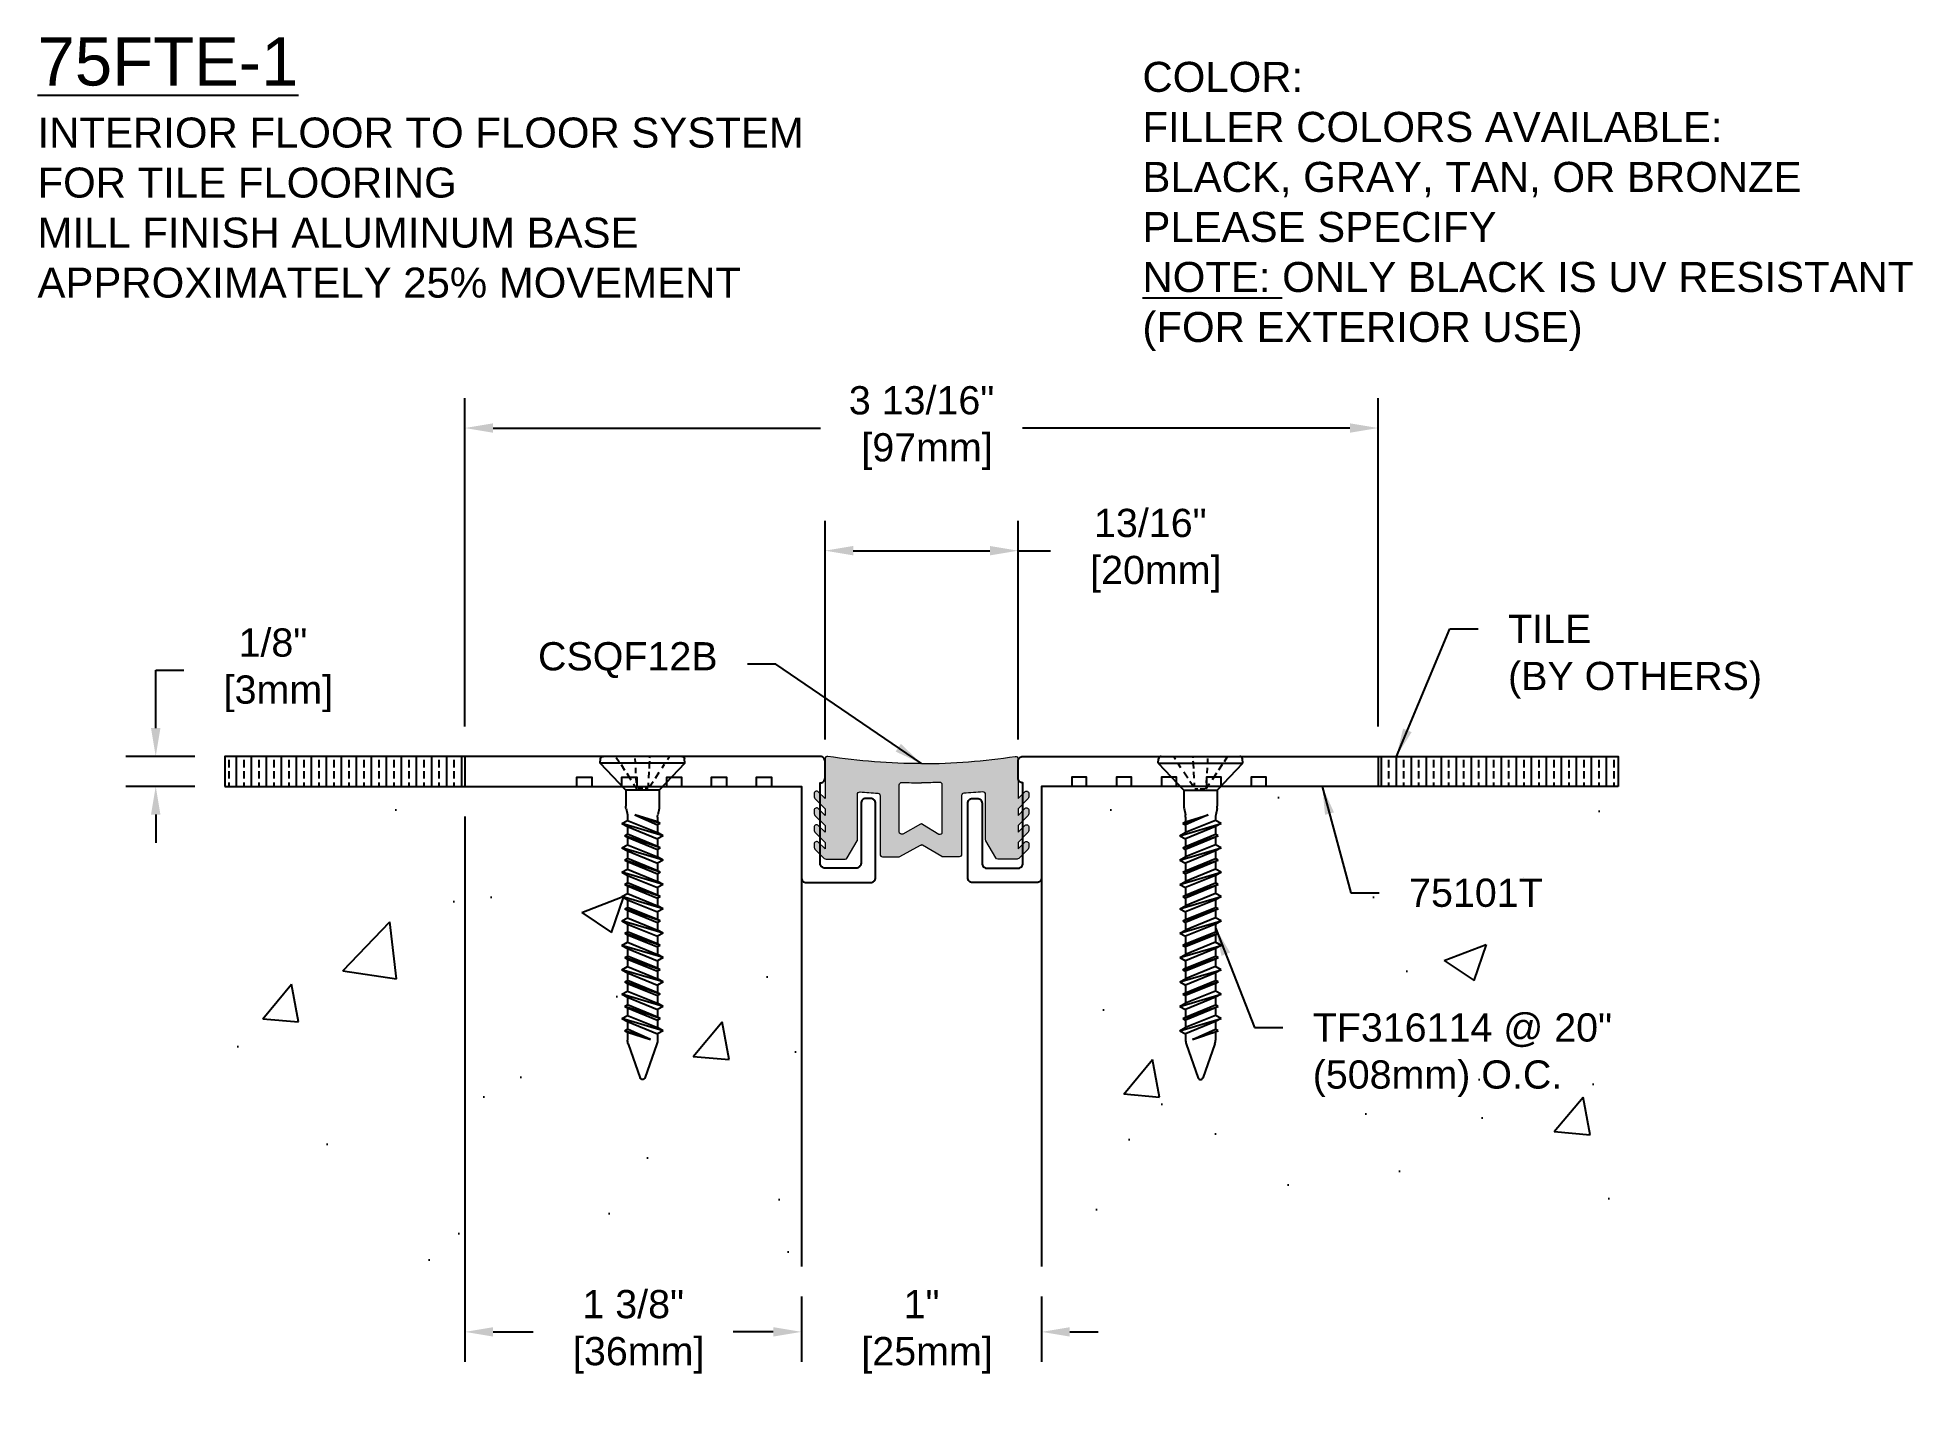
# Model space of a CAD drawing. Header units: inches. Extents: x 3.4 to 11.21, y 3.59 to 9.26.
import ezdxf

# ---------------------------------------------------------------- set-up
doc = ezdxf.new("R2010")
doc.units = ezdxf.units.IN
doc.header["$MEASUREMENT"] = 0
for name, color, linetype in [('Anchors', 4, 'Continuous'), ('Conditions', 1, 'Continuous'), ('Dimensions', 3, 'Continuous'), ('Fillers', 2, 'Continuous'), ('Metals', 7, 'Continuous'), ('Text', 2, 'Continuous')]:
    doc.layers.add(name, color=color, linetype=linetype)
doc.styles.add('arial', font='arial.ttf')
doc.dimstyles.new('ARIAL', dxfattribs={"dimtxt": 0.1175, "dimasz": 0.1175, "dimexe": 0.125, "dimexo": 0.125, "dimgap": 0.125, "dimtad": 0, "dimtih": 1, "dimtoh": 1, "dimdec": 4, "dimzin": 0, "dimdsep": 46, "dimlunit": 4, "dimtxsty": 'arial', "dimcen": 0.09, "dimadec": 0, "dimazin": 0, "dimtfac": 1, "dimtdec": 4, "dimtofl": 0, "dimtmove": 0, "dimatfit": 3, "dimfxl": 0, "dimfrac": 2, "dimtolj": 1, "dimtzin": 0, "dimarcsym": 0})

# ---------------------------------------------------------------- blocks, each defined once
blk = doc.blocks.new('75101T')
blk.add_lwpolyline([(4.4061, 3.3595, 0.414214), (4.4261, 3.3795), (4.4261, 3.7145, -0.414214), (4.4061, 3.7345), (4.4061, 3.8049, -0.414214), (4.4261, 3.8249), (5.906, 3.8249), (5.906, 3.6999), (5.4395, 3.6999), (5.4395, 3.7389), (5.3775, 3.7389), (5.3775, 3.6999), (5.2525, 3.6999), (5.2525, 3.7389), (5.1905, 3.7389), (5.1905, 3.6999), (5.0655, 3.6999), (5.0655, 3.7389), (5.0035, 3.7389), (5.0035, 3.6999), (4.8785, 3.6999), (4.8785, 3.7389), (4.8165, 3.7389), (4.8165, 3.6999), (4.6915, 3.6999), (4.6915, 3.7389), (4.6295, 3.7389), (4.6295, 3.6999), (4.504, 3.6999), (4.504, 3.3195, -0.414214), (4.484, 3.2995), (4.2161, 3.2995, -0.414214), (4.1961, 3.3195), (4.1961, 3.6295, -0.414214), (4.2161, 3.6495), (4.2361, 3.6495, -0.414214), (4.2561, 3.6295), (4.2561, 3.3795, 0.414214), (4.2761, 3.3595)], format="xyb", close=True)
blk = doc.blocks.new('TF316114')
for p, q in [((-0.1634, 0), (0.1634, 0)), ((-0.1042, -0.0127), (-0.1125, 0)), ((-0.1762, -0.0285), (-0.1747, -0.0103)), ((-0.1762, -0.0285), (0.1762, -0.0285)), ((-0.1762, -0.0285), (-0.0698, -0.141)), ((-0.0815, -0.0472), (-0.0915, -0.0321)), ((-0.0533, -0.0902), (-0.0691, -0.0662)), ((-0.0308, -0.0055), (-0.0311, -0.0002)), ((-0.0297, -0.0263), (-0.0301, -0.0195)), ((-0.0284, -0.051), (-0.0294, -0.0323)), ((-0.0263, -0.091), (-0.0277, -0.065)), ((0.0274, -0.0703), (0.0286, -0.0479)), ((0.0297, -0.0255), (0.0306, -0.0085)), ((0.0662, -0.0707), (0.0485, -0.0976)), ((0.0698, -0.141), (0.1762, -0.0285)), ((0.0898, -0.0346), (0.0746, -0.0579)), ((0.1095, -0.0045), (0.0979, -0.0223)), ((0.1762, -0.0285), (0.1747, -0.0103)), ((-0.0698, -0.141), (-0.0698, -0.2081)), ((-0.0698, -0.141), (0.0698, -0.141)), ((-0.0307, -0.1248), (-0.0441, -0.1044)), ((-0.0245, -0.1261), (-0.0253, -0.1097)), ((-0.024, -0.135), (-0.0107, -0.135)), ((-0.0018, -0.135), (0.0183, -0.135)), ((0.0373, -0.1147), (0.024, -0.135)), ((0.024, -0.135), (0.0245, -0.1246)), ((0.0253, -0.1104), (0.0264, -0.0896)), ((0.0698, -0.141), (0.0698, -0.2081)), ((-0.0687, -0.2177), (-0.0633, -0.2437)), ((0.0687, -0.2177), (0.0633, -0.2437)), ((-0.0863, -0.3304), (0.0862, -0.2796)), ((-0.0737, -0.2796), (0.0321, -0.2431)), ((-0.0737, -0.2796), (-0.0623, -0.2734)), ((-0.0737, -0.2796), (-0.0623, -0.2858)), ((0.0321, -0.2431), (-0.0623, -0.2858)), ((-0.0623, -0.2734), (0.0321, -0.2431)), ((-0.0623, -0.2533), (-0.0623, -0.2734)), ((0.0622, -0.2667), (-0.0623, -0.3175)), ((-0.0623, -0.2858), (-0.0623, -0.3175)), ((0.0622, -0.2925), (-0.0623, -0.3433)), ((0.0622, -0.2925), (0.0622, -0.3242)), ((0.0622, -0.2533), (0.0622, -0.2667)), ((0.0862, -0.2796), (0.0622, -0.2667)), ((0.0862, -0.2796), (0.0622, -0.2925)), ((-0.0863, -0.3304), (-0.0623, -0.3175)), ((-0.0863, -0.3304), (-0.0623, -0.3433)), ((-0.0863, -0.4319), (0.0862, -0.3812)), ((-0.0737, -0.3812), (0.0737, -0.3304)), ((-0.0737, -0.3812), (-0.0623, -0.375)), ((-0.0737, -0.3812), (-0.0623, -0.3873)), ((-0.0623, -0.375), (0.0622, -0.3242)), ((0.0622, -0.3365), (-0.0623, -0.3873)), ((-0.0623, -0.3433), (-0.0623, -0.375)), ((0.0622, -0.3682), (-0.0623, -0.419)), ((-0.0623, -0.3873), (-0.0623, -0.419)), ((0.0737, -0.3304), (0.0622, -0.3242)), ((0.0737, -0.3304), (0.0622, -0.3365)), ((0.0622, -0.3365), (0.0622, -0.3682)), ((0.0862, -0.3812), (0.0622, -0.3682)), ((0.0862, -0.3812), (0.0622, -0.3941)), ((-0.0863, -0.4319), (-0.0623, -0.419)), ((-0.0863, -0.4319), (-0.0623, -0.4449)), ((-0.0737, -0.4827), (0.0737, -0.4319)), ((0.0622, -0.3941), (-0.0623, -0.4449)), ((-0.0623, -0.4766), (0.0622, -0.4258)), ((0.0622, -0.4381), (-0.0623, -0.4889)), ((-0.0623, -0.4449), (-0.0623, -0.4766)), ((0.0622, -0.3941), (0.0622, -0.4258)), ((0.0737, -0.4319), (0.0622, -0.4258)), ((0.0737, -0.4319), (0.0622, -0.4381)), ((0.0622, -0.4381), (0.0622, -0.4698)), ((-0.0863, -0.5335), (0.0862, -0.4827)), ((-0.0863, -0.5335), (-0.0623, -0.5206)), ((-0.0863, -0.5335), (-0.0623, -0.5464)), ((-0.0737, -0.4827), (-0.0623, -0.4766)), ((-0.0737, -0.4827), (-0.0623, -0.4889)), ((-0.0737, -0.5843), (0.0737, -0.5335)), ((0.0622, -0.4698), (-0.0623, -0.5206)), ((-0.0623, -0.4889), (-0.0623, -0.5206)), ((0.0622, -0.4956), (-0.0623, -0.5464)), ((-0.0623, -0.5781), (0.0622, -0.5273)), ((0.0622, -0.5397), (-0.0623, -0.5904)), ((-0.0623, -0.5464), (-0.0623, -0.5781)), ((0.0862, -0.4827), (0.0622, -0.4698)), ((0.0862, -0.4827), (0.0622, -0.4956)), ((0.0622, -0.4956), (0.0622, -0.5273)), ((0.0737, -0.5335), (0.0622, -0.5273)), ((0.0737, -0.5335), (0.0622, -0.5397)), ((0.0622, -0.5397), (0.0622, -0.5714)), ((-0.0863, -0.6351), (0.0862, -0.5843)), ((-0.0863, -0.6351), (-0.0623, -0.6221)), ((-0.0737, -0.5843), (-0.0623, -0.5781)), ((-0.0737, -0.5843), (-0.0623, -0.5904)), ((0.0622, -0.5714), (-0.0623, -0.6221)), ((-0.0623, -0.5904), (-0.0623, -0.6221)), ((0.0622, -0.5972), (-0.0623, -0.648)), ((0.0862, -0.5843), (0.0622, -0.5714)), ((0.0862, -0.5843), (0.0622, -0.5972)), ((0.0622, -0.5972), (0.0622, -0.6289)), ((-0.0863, -0.6351), (-0.0623, -0.648)), ((-0.0863, -0.7366), (0.0862, -0.6858)), ((-0.0737, -0.6858), (0.0737, -0.6351)), ((-0.0737, -0.6858), (-0.0623, -0.6797)), ((-0.0737, -0.6858), (-0.0623, -0.692)), ((-0.0623, -0.6797), (0.0622, -0.6289)), ((0.0622, -0.6412), (-0.0623, -0.692)), ((-0.0623, -0.648), (-0.0623, -0.6797)), ((0.0622, -0.6729), (-0.0623, -0.7237)), ((-0.0623, -0.692), (-0.0623, -0.7237)), ((0.0622, -0.6988), (-0.0623, -0.7495)), ((0.0737, -0.6351), (0.0622, -0.6289)), ((0.0737, -0.6351), (0.0622, -0.6412)), ((0.0622, -0.6412), (0.0622, -0.6729)), ((0.0862, -0.6858), (0.0622, -0.6729)), ((0.0862, -0.6858), (0.0622, -0.6988)), ((0.0622, -0.6988), (0.0622, -0.7305)), ((-0.0863, -0.7366), (-0.0623, -0.7237)), ((-0.0863, -0.7366), (-0.0623, -0.7495)), ((-0.0737, -0.7874), (0.0737, -0.7366)), ((-0.0623, -0.7812), (0.0622, -0.7305)), ((0.0622, -0.7428), (-0.0623, -0.7936)), ((-0.0623, -0.7495), (-0.0623, -0.7812)), ((0.0622, -0.7745), (-0.0623, -0.8253)), ((0.0737, -0.7366), (0.0622, -0.7305)), ((0.0737, -0.7366), (0.0622, -0.7428)), ((0.0622, -0.7428), (0.0622, -0.7745)), ((0.0862, -0.7874), (0.0622, -0.7745)), ((-0.0863, -0.8382), (0.0862, -0.7874)), ((-0.0863, -0.8382), (-0.0623, -0.8253)), ((-0.0863, -0.8382), (-0.0623, -0.8511)), ((-0.0737, -0.7874), (-0.0623, -0.7812)), ((-0.0737, -0.7874), (-0.0623, -0.7936)), ((-0.0737, -0.889), (0.0737, -0.8382)), ((-0.0623, -0.7936), (-0.0623, -0.8253)), ((0.0622, -0.8003), (-0.0623, -0.8511)), ((-0.0623, -0.8828), (0.0622, -0.832)), ((0.0622, -0.8444), (-0.0623, -0.8951)), ((-0.0623, -0.8511), (-0.0623, -0.8828)), ((0.0862, -0.7874), (0.0622, -0.8003)), ((0.0622, -0.8003), (0.0622, -0.832)), ((0.0737, -0.8382), (0.0622, -0.832)), ((0.0737, -0.8382), (0.0622, -0.8444)), ((0.0622, -0.8444), (0.0622, -0.876)), ((-0.0863, -0.9397), (0.0862, -0.889)), ((-0.0863, -0.9397), (-0.0623, -0.9268)), ((-0.0737, -0.889), (-0.0623, -0.8828)), ((-0.0737, -0.889), (-0.0623, -0.8951)), ((0.0622, -0.876), (-0.0623, -0.9268)), ((-0.0623, -0.8951), (-0.0623, -0.9268)), ((0.0622, -0.9019), (-0.0623, -0.9527)), ((-0.0623, -0.9844), (0.0622, -0.9336)), ((0.0862, -0.889), (0.0622, -0.876)), ((0.0862, -0.889), (0.0622, -0.9019)), ((0.0622, -0.9019), (0.0622, -0.9336)), ((0.0737, -0.9397), (0.0622, -0.9336)), ((-0.0863, -0.9397), (-0.0623, -0.9527)), ((-0.0863, -1.0413), (0.0862, -0.9905)), ((-0.0737, -0.9905), (0.0737, -0.9397)), ((-0.0737, -0.9905), (-0.0623, -0.9844)), ((-0.0737, -0.9905), (-0.0623, -0.9967)), ((0.0622, -0.9459), (-0.0623, -0.9967)), ((-0.0623, -0.9527), (-0.0623, -0.9844)), ((0.0622, -0.9776), (-0.0623, -1.0284)), ((-0.0623, -0.9967), (-0.0623, -1.0284)), ((0.0622, -1.0035), (-0.0623, -1.0542)), ((0.0737, -0.9397), (0.0622, -0.9459)), ((0.0622, -0.9459), (0.0622, -0.9776)), ((0.0862, -0.9905), (0.0622, -0.9776)), ((0.0862, -0.9905), (0.0622, -1.0035)), ((0.0622, -1.0035), (0.0622, -1.0351)), ((-0.0863, -1.0413), (-0.0623, -1.0284)), ((-0.0863, -1.0413), (-0.0623, -1.0542)), ((-0.0863, -1.1429), (0.0862, -1.0921)), ((-0.0737, -1.0921), (0.0737, -1.0413)), ((-0.0737, -1.0921), (-0.0623, -1.0859)), ((-0.0737, -1.0921), (-0.0623, -1.0983)), ((-0.0623, -1.0859), (0.0622, -1.0351)), ((0.0622, -1.0475), (-0.0623, -1.0983)), ((-0.0623, -1.0542), (-0.0623, -1.0859)), ((0.0622, -1.0792), (-0.0623, -1.13)), ((0.0737, -1.0413), (0.0622, -1.0351)), ((0.0737, -1.0413), (0.0622, -1.0475)), ((0.0622, -1.0475), (0.0622, -1.0792)), ((0.0862, -1.0921), (0.0622, -1.0792)), ((0.0862, -1.0921), (0.0622, -1.105)), ((-0.0863, -1.1429), (-0.0623, -1.13)), ((-0.0863, -1.1429), (-0.0623, -1.1558)), ((-0.0623, -1.0983), (-0.0623, -1.13)), ((0.0622, -1.105), (-0.0623, -1.1558)), ((-0.0623, -1.1558), (-0.0623, -1.1817)), ((-0.0335, -1.1798), (0.0622, -1.1367)), ((-0.0335, -1.1798), (0.0737, -1.1429)), ((0.0622, -1.149), (-0.0335, -1.1798)), ((0.0622, -1.105), (0.0622, -1.1367)), ((0.0737, -1.1429), (0.0622, -1.1367)), ((0.0737, -1.1429), (0.0622, -1.149)), ((0.0622, -1.149), (0.0622, -1.1817)), ((-0.0596, -1.197), (-0.0096, -1.3398)), ((0.0596, -1.197), (0.0096, -1.3398))]:
    blk.add_line(p, q)
for centre, radius, start, end in [((-0.1634, -0.0113), 0.0112, 90, 175), ((0.1634, -0.0113), 0.0112, 5, 90), ((-0.0233, -0.2081), 0.0465, 180, 191.9357), ((0.0233, -0.2081), 0.0465, 348.0643, 0), ((-0.1088, -0.2533), 0.0465, 0, 11.9357), ((0.1087, -0.2533), 0.0465, 168.0643, 180), ((-0.0158, -1.1817), 0.0465, 180, 199.30575), ((0.0158, -1.1817), 0.0465, 340.69425, 0), ((0, -1.3354), 0.0106, 204.10008, 335.89992)]:
    blk.add_arc(centre, radius, start, end)
blk = doc.blocks.new('*D2')
at = {"layer": 'Defpoints', "color": 0}
for p in [(6.5845, 4.1398), (7.5845, 4.1398), (6.5845, 3.8675)]:
    blk.add_point(p, dxfattribs=at)
at = {"layer": 'Dimensions', "color": 0, "lineweight": -2}
for p, q in [((6.5845, 4.0148), (6.5845, 3.7425)), ((7.5845, 4.0148), (7.5845, 3.7425)), ((6.467, 3.8675), (6.3495, 3.8675)), ((7.702, 3.8675), (7.8195, 3.8675))]:
    blk.add_line(p, q, dxfattribs=at)
at = {"layer": 'Dimensions', "color": 0}
for points in [[(6.467, 3.8871), (6.467, 3.8479), (6.5845, 3.8675)], [(7.702, 3.8871), (7.702, 3.8479), (7.5845, 3.8675)]]:
    blk.add_solid(points, dxfattribs=at)
at = {"layer": 'Dimensions', "color": 0, "insert": (7.0845, 3.8675), "char_height": 0.1175, "attachment_point": 5, "style": 'arial'}
blk.add_mtext('\\A1;1"\\P [25mm]', dxfattribs=at)
blk = doc.blocks.new('*D3')
at = {"layer": 'Defpoints', "color": 0}
for p in [(5.1825, 6.1398), (6.5845, 4.1398), (5.1825, 3.8675)]:
    blk.add_point(p, dxfattribs=at)
at = {"layer": 'Dimensions', "color": 0, "lineweight": -2}
for p, q in [((5.1825, 6.0148), (5.1825, 3.7425)), ((6.5845, 4.0148), (6.5845, 3.7425)), ((5.3, 3.8675), (5.4674, 3.8675)), ((6.467, 3.8675), (6.2996, 3.8675))]:
    blk.add_line(p, q, dxfattribs=at)
at = {"layer": 'Dimensions', "color": 0}
for points in [[(5.3, 3.8871), (5.3, 3.8479), (5.1825, 3.8675)], [(6.467, 3.8871), (6.467, 3.8479), (6.5845, 3.8675)]]:
    blk.add_solid(points, dxfattribs=at)
at = {"layer": 'Dimensions', "color": 0, "insert": (5.8835, 3.8675), "char_height": 0.1175, "attachment_point": 5, "style": 'arial'}
blk.add_mtext('\\A1;1 3/8"\\P [36mm]', dxfattribs=at)
blk = doc.blocks.new('*D4')
at = {"layer": 'Defpoints', "color": 0}
for p in [(8.9865, 7.6324), (5.1825, 6.2648), (8.9865, 6.2648)]:
    blk.add_point(p, dxfattribs=at)
at = {"layer": 'Dimensions', "color": 0, "lineweight": -2}
for p, q in [((5.1825, 6.3898), (5.1825, 7.7574)), ((8.9865, 6.3898), (8.9865, 7.7574)), ((5.3, 7.6324), (6.6638, 7.6324)), ((8.869, 7.6324), (7.5052, 7.6324))]:
    blk.add_line(p, q, dxfattribs=at)
at = {"layer": 'Dimensions', "color": 0}
for points in [[(5.3, 7.652), (5.3, 7.6128), (5.1825, 7.6324)], [(8.869, 7.652), (8.869, 7.6128), (8.9865, 7.6324)]]:
    blk.add_solid(points, dxfattribs=at)
at = {"layer": 'Dimensions', "color": 0, "insert": (7.0845, 7.6324), "char_height": 0.1175, "attachment_point": 5, "style": 'arial'}
blk.add_mtext('\\A1;3 13/16"\\P [97mm]', dxfattribs=at)
blk = doc.blocks.new('*D5')
at = {"layer": 'Defpoints', "color": 0}
for p in [(6.6824, 7.1215), (6.6824, 6.2096), (7.4866, 6.2096)]:
    blk.add_point(p, dxfattribs=at)
at = {"layer": 'Dimensions', "color": 0, "lineweight": -2}
for p, q in [((6.6824, 6.3346), (6.6824, 7.2465)), ((7.4866, 6.3346), (7.4866, 7.2465)), ((6.7999, 7.1215), (7.3691, 7.1215)), ((7.4866, 7.1215), (7.6213, 7.1215))]:
    blk.add_line(p, q, dxfattribs=at)
at = {"layer": 'Dimensions', "color": 0}
for points in [[(6.7999, 7.1411), (6.7999, 7.1019), (6.6824, 7.1215)], [(7.3691, 7.1411), (7.3691, 7.1019), (7.4866, 7.1215)]]:
    blk.add_solid(points, dxfattribs=at)
at = {"layer": 'Dimensions', "color": 0, "insert": (8.0374, 7.1215), "char_height": 0.1175, "attachment_point": 5, "style": 'arial'}
blk.add_mtext('\\A1;13/16"\\P [20mm]', dxfattribs=at)
blk = doc.blocks.new('*D6')
at = {"layer": 'Defpoints', "color": 0}
for p in [(4.1825, 6.2648), (3.8947, 6.1398), (4.1825, 6.1398)]:
    blk.add_point(p, dxfattribs=at)
at = {"layer": 'Dimensions', "color": 0, "lineweight": -2}
for p, q in [((3.8947, 6.3823), (3.8947, 6.6233)), ((3.8947, 6.6233), (4.0122, 6.6233)), ((4.0575, 6.2648), (3.7697, 6.2648)), ((4.0575, 6.1398), (3.7697, 6.1398)), ((3.8947, 6.0223), (3.8947, 5.9048))]:
    blk.add_line(p, q, dxfattribs=at)
at = {"layer": 'Dimensions', "color": 0}
for points in [[(3.8751, 6.3823), (3.9143, 6.3823), (3.8947, 6.2648)], [(3.8751, 6.0223), (3.9143, 6.0223), (3.8947, 6.1398)]]:
    blk.add_solid(points, dxfattribs=at)
at = {"layer": 'Dimensions', "color": 0, "insert": (4.3827, 6.6233), "char_height": 0.1175, "attachment_point": 5, "style": 'arial'}
blk.add_mtext('\\A1;1/8"\\P [3mm]', dxfattribs=at)
blk = doc.blocks.new('CSQF12B')
h = blk.add_hatch(color=256)
h.dxf.hatch_style = 1
h.paths.add_polyline_path([(0.0565, 0.4282, 0.460373), (0.045, 0.4183), (0.045, 0.2524), (0.0171, 0.2804, 0.668179), (0, 0.2733), (0, 0.2591, 0.198912), (0.0029, 0.2521), (0.045, 0.21), (0.045, 0.1824), (0.0171, 0.2104, 0.668179), (0, 0.2033), (0, 0.1891, 0.198912), (0.0029, 0.1821), (0.045, 0.14), (0.045, 0.1124), (0.0171, 0.1404, 0.668179), (0, 0.1333), (0, 0.1191, 0.198912), (0.0029, 0.1121), (0.045, 0.07), (0.045, 0.0424), (0.0171, 0.0704, 0.668179), (0, 0.0633), (0, 0.0491, 0.198912), (0.0029, 0.0421), (0.0421, 0.0029, 0.198912), (0.0491, 0), (0.1292, 0, 0.267949), (0.1379, 0.005), (0.1787, 0.0756, 0.131652), (0.18, 0.0806), (0.18, 0.2698, -0.442532), (0.191, 0.2797, 0.004205), (0.2648, 0.2748, -0.402093), (0.2744, 0.2648), (0.2744, 0.02, 0.414214), (0.2844, 0.01), (0.3522, 0.01, 0.107936), (0.3563, 0.0109), (0.4428, 0.0581, -0.107936), (0.447, 0.059, -0.107936), (0.4512, 0.0581), (0.5316, 0.0109, 0.107936), (0.5357, 0.01), (0.6036, 0.01, 0.414214), (0.6136, 0.02), (0.6136, 0.2648, -0.404634), (0.6232, 0.2748, 0.003884), (0.703, 0.2797, -0.442532), (0.714, 0.2698), (0.714, 0.0806, 0.131652), (0.7153, 0.0756), (0.7561, 0.005, 0.267949), (0.7648, 0), (0.8449, 0, 0.198912), (0.8519, 0.0029), (0.8911, 0.0421, 0.198912), (0.894, 0.0491), (0.894, 0.0633, 0.668179), (0.8769, 0.0704), (0.849, 0.0424), (0.849, 0.07), (0.8911, 0.1121, 0.198912), (0.894, 0.1191), (0.894, 0.1333, 0.668179), (0.8769, 0.1404), (0.849, 0.1124), (0.849, 0.14), (0.8911, 0.1821, 0.198912), (0.894, 0.1891), (0.894, 0.2033, 0.668179), (0.8769, 0.2104), (0.849, 0.1824), (0.849, 0.21), (0.8911, 0.2521, 0.198912), (0.894, 0.2591), (0.894, 0.2733, 0.668179), (0.8769, 0.2804), (0.849, 0.2524), (0.849, 0.4183, 0.460373), (0.8375, 0.4282, -0.038767), (0.447, 0.3978, -0.038767)])
h.paths.add_polyline_path([(0.447, 0.3179, 0.010105), (0.523, 0.3197, -0.429277), (0.5336, 0.3097), (0.5336, 0.1136, -0.546586), (0.5194, 0.1045), (0.4512, 0.1461, 0.107936), (0.447, 0.147, 0.107936), (0.4428, 0.1461), (0.3685, 0.1045, -0.546586), (0.3544, 0.1136), (0.3544, 0.3097, -0.42734), (0.3648, 0.3197, 0.009366)], flags=16)
at = {"color": 7, "linetype": 'Continuous', "lineweight": 15}
for points in [[(0.447, 0.3978, -0.038767), (0.0565, 0.4282, 0.460373), (0.045, 0.4183), (0.045, 0.2524), (0.0171, 0.2804, 0.668179), (0, 0.2733), (0, 0.2591, 0.198912), (0.0029, 0.2521), (0.045, 0.21), (0.045, 0.1824), (0.0171, 0.2104, 0.668179), (0, 0.2033), (0, 0.1891, 0.198912), (0.0029, 0.1821), (0.045, 0.14), (0.045, 0.1124), (0.0171, 0.1404, 0.668179), (0, 0.1333), (0, 0.1191, 0.198912), (0.0029, 0.1121), (0.045, 0.07), (0.045, 0.0424), (0.0171, 0.0704, 0.668179), (0, 0.0633), (0, 0.0491, 0.198912), (0.0029, 0.0421), (0.0421, 0.0029, 0.198912), (0.0491, 0), (0.1292, 0, 0.267949), (0.1379, 0.005), (0.1787, 0.0756, 0.131652), (0.18, 0.0806), (0.18, 0.2698, -0.442532), (0.191, 0.2797, 0.004223), (0.2651, 0.2748, -0.392684), (0.2744, 0.2648), (0.2744, 0.02, 0.414214), (0.2844, 0.01), (0.3522, 0.01, 0.107936), (0.3563, 0.0109), (0.4428, 0.0581, -0.107936), (0.447, 0.059, -0.107936)], [(0.447, 0.3978, 0.038767), (0.8375, 0.4282, -0.460373), (0.849, 0.4183), (0.849, 0.2524), (0.8769, 0.2804, -0.668179), (0.894, 0.2733), (0.894, 0.2591, -0.198912), (0.8911, 0.2521), (0.849, 0.21), (0.849, 0.1824), (0.8769, 0.2104, -0.668179), (0.894, 0.2033), (0.894, 0.1891, -0.198912), (0.8911, 0.1821), (0.849, 0.14), (0.849, 0.1124), (0.8769, 0.1404, -0.668179), (0.894, 0.1333), (0.894, 0.1191, -0.198912), (0.8911, 0.1121), (0.849, 0.07), (0.849, 0.0424), (0.8769, 0.0704, -0.668179), (0.894, 0.0633), (0.894, 0.0491, -0.198912), (0.8911, 0.0421), (0.8519, 0.0029, -0.198912), (0.8449, 0), (0.7648, 0, -0.267949), (0.7561, 0.005), (0.7153, 0.0756, -0.131652), (0.714, 0.0806), (0.714, 0.2698, 0.442532), (0.703, 0.2797, -0.003904), (0.6228, 0.2748, 0.392684), (0.6136, 0.2648), (0.6136, 0.02, -0.414214), (0.6036, 0.01), (0.5357, 0.01, -0.107936), (0.5316, 0.0109), (0.4512, 0.0581, 0.107936), (0.447, 0.059, 0.107936)], [(0.447, 0.147, 0.107936), (0.4428, 0.1461), (0.3685, 0.1045, -0.546586), (0.3544, 0.1136), (0.3544, 0.3097, -0.42533), (0.3647, 0.3197, 0.009374), (0.447, 0.3179, 0.009374)], [(0.447, 0.147, -0.107936), (0.4512, 0.1461), (0.5194, 0.1045, 0.546586), (0.5336, 0.1136), (0.5336, 0.3097, 0.42533), (0.5232, 0.3197, -0.010123), (0.447, 0.3179, -0.009374)]]:
    blk.add_lwpolyline(points, format="xyb", dxfattribs=at)

msp = doc.modelspace()

# ---------------------------------------------------------------- hatches: boundary and pattern name
at = {"layer": 'Conditions'}
h = msp.add_hatch(dxfattribs=at)
h.set_pattern_fill('ANSI33', color=256, scale=0.25, angle=45, style=0)
h.set_pattern_definition([(90, (14.16896, 0), (0.0625, 1e-17), []), (90, (14.13771, 0.03125), (0.0625, 1e-17), [0.03125, -0.015625])])
h.paths.add_polyline_path([(4.18248, 6.26479), (4.18248, 6.13979), (5.18248, 6.13979), (5.18248, 6.26479)])
h = msp.add_hatch(dxfattribs=at)
h.set_pattern_fill('ANSI33', color=256, scale=0.25, angle=45, style=0)
h.paths.add_polyline_path([(9.98648, 6.26479), (8.98648, 6.26479), (8.98648, 6.13979), (9.98648, 6.13979)])
h = msp.add_hatch(dxfattribs=at)
h.set_pattern_fill('AR-CONC', color=256, scale=0.25, style=0)
h.paths.add_polyline_path([(9.98648, 6.13979), (8.33143, 6.13979), (8.31628, 6.12379), (8.31628, 6.05669, -0.0521265), (8.31528, 6.04707), (8.30979, 6.02111, 0.0521265), (8.30878, 6.01149), (8.30878, 5.99812), (8.33278, 5.98519), (8.30878, 5.97227), (8.30878, 5.94058), (8.32023, 5.93441), (8.30878, 5.92825), (8.30878, 5.89656), (8.33278, 5.88363), (8.30878, 5.87071), (8.30878, 5.83901), (8.32023, 5.83285), (8.30878, 5.82669), (8.30878, 5.79499), (8.33278, 5.78207), (8.30878, 5.76914), (8.30878, 5.73745), (8.32023, 5.73129), (8.30878, 5.72512), (8.30878, 5.69343), (8.33278, 5.68051), (8.30878, 5.66758), (8.30878, 5.63589), (8.32023, 5.62972), (8.30878, 5.62356), (8.30878, 5.59187), (8.33278, 5.57894), (8.30878, 5.56602), (8.30878, 5.53433), (8.32023, 5.52816), (8.30878, 5.522), (8.30878, 5.49031), (8.33278, 5.47738), (8.30878, 5.46446), (8.30878, 5.43276), (8.32023, 5.4266), (8.30878, 5.42044), (8.30878, 5.38874), (8.33278, 5.37582), (8.30878, 5.36289), (8.30878, 5.3312), (8.32023, 5.32504), (8.30878, 5.31887), (8.30878, 5.28718), (8.33278, 5.27426), (8.30878, 5.26133), (8.30878, 5.22964), (8.32023, 5.22347), (8.30878, 5.21731), (8.30878, 5.18562), (8.33278, 5.17269), (8.30878, 5.15977), (8.30878, 5.12808), (8.32023, 5.12191), (8.30878, 5.11575), (8.30878, 5.08313, -0.084437), (8.30617, 5.06775), (8.25676, 4.9267, -0.7741233), (8.23631, 4.9267), (8.1869, 5.06775, -0.084437), (8.18428, 5.08313), (8.18428, 5.10899), (8.16028, 5.12191), (8.18428, 5.13484), (8.18428, 5.16653), (8.17284, 5.17269), (8.18428, 5.17886), (8.18428, 5.21055), (8.16028, 5.22347), (8.18428, 5.2364), (8.18428, 5.26809), (8.17284, 5.27426), (8.18428, 5.28042), (8.18428, 5.31211), (8.16028, 5.32504), (8.18428, 5.33796), (8.18428, 5.36965), (8.17284, 5.37582), (8.18428, 5.38198), (8.18428, 5.41367), (8.16028, 5.4266), (8.18428, 5.43952), (8.18428, 5.47122), (8.17284, 5.47738), (8.18428, 5.48354), (8.18428, 5.51524), (8.16028, 5.52816), (8.18428, 5.54109), (8.18428, 5.57278), (8.17284, 5.57894), (8.18428, 5.58511), (8.18428, 5.6168), (8.16028, 5.62972), (8.18428, 5.64265), (8.18428, 5.67434), (8.17284, 5.68051), (8.18428, 5.68667), (8.18428, 5.71836), (8.16028, 5.73129), (8.18428, 5.74421), (8.18428, 5.7759), (8.17284, 5.78207), (8.18428, 5.78823), (8.18428, 5.81992), (8.16028, 5.83285), (8.18428, 5.84577), (8.18428, 5.87747), (8.17284, 5.88363), (8.18428, 5.88979), (8.18428, 5.92149), (8.16028, 5.93441), (8.18428, 5.94734), (8.18428, 5.97903), (8.17284, 5.98519), (8.18428, 5.99136), (8.18428, 6.01149, 0.0521265), (8.18328, 6.02111), (8.17779, 6.04707, -0.0521265), (8.17678, 6.05669), (8.17678, 6.12379), (8.16164, 6.13979), (7.58448, 6.13979), (7.58448, 4.13979), (9.98648, 4.13979)])
h.paths.add_polyline_path([(6.58448, 6.13979), (6.45898, 6.13979), (6.00732, 6.13979), (5.99217, 6.12379), (5.99217, 6.05669, -0.0521265), (5.99117, 6.04707), (5.98568, 6.02111, 0.0521265), (5.98467, 6.01149), (5.98467, 5.99136), (5.99612, 5.98519), (5.98467, 5.97903), (5.98467, 5.94734), (6.00867, 5.93441), (5.98467, 5.92149), (5.98467, 5.88979), (5.99612, 5.88363), (5.98467, 5.87747), (5.98467, 5.84577), (6.00867, 5.83285), (5.98467, 5.81992), (5.98467, 5.78823), (5.99612, 5.78207), (5.98467, 5.7759), (5.98467, 5.74421), (6.00867, 5.73129), (5.98467, 5.71836), (5.98467, 5.68667), (5.99612, 5.68051), (5.98467, 5.67434), (5.98467, 5.64265), (6.00867, 5.62972), (5.98467, 5.6168), (5.98467, 5.58511), (5.99612, 5.57894), (5.98467, 5.57278), (5.98467, 5.54109), (6.00867, 5.52816), (5.98467, 5.51524), (5.98467, 5.48354), (5.99612, 5.47738), (5.98467, 5.47122), (5.98467, 5.43952), (6.00867, 5.4266), (5.98467, 5.41367), (5.98467, 5.38198), (5.99612, 5.37582), (5.98467, 5.36965), (5.98467, 5.33796), (6.00867, 5.32504), (5.98467, 5.31211), (5.98467, 5.28042), (5.99612, 5.27426), (5.98467, 5.26809), (5.98467, 5.2364), (6.00867, 5.22347), (5.98467, 5.21055), (5.98467, 5.17886), (5.99612, 5.17269), (5.98467, 5.16653), (5.98467, 5.13484), (6.00867, 5.12191), (5.98467, 5.10899), (5.98467, 5.08313, -0.084437), (5.98206, 5.06775), (5.93265, 4.9267, -0.7741233), (5.9122, 4.9267), (5.86279, 5.06775, -0.084437), (5.86017, 5.08313), (5.86017, 5.11575), (5.84873, 5.12191), (5.86017, 5.12808), (5.86017, 5.15977), (5.83617, 5.17269), (5.86017, 5.18562), (5.86017, 5.21731), (5.84873, 5.22347), (5.86017, 5.22964), (5.86017, 5.26133), (5.83617, 5.27426), (5.86017, 5.28718), (5.86017, 5.31887), (5.84873, 5.32504), (5.86017, 5.3312), (5.86017, 5.36289), (5.83617, 5.37582), (5.86017, 5.38874), (5.86017, 5.42044), (5.84873, 5.4266), (5.86017, 5.43276), (5.86017, 5.46446), (5.83617, 5.47738), (5.86017, 5.49031), (5.86017, 5.522), (5.84873, 5.52816), (5.86017, 5.53433), (5.86017, 5.56602), (5.83617, 5.57894), (5.86017, 5.59187), (5.86017, 5.62356), (5.84873, 5.62972), (5.86017, 5.63589), (5.86017, 5.66758), (5.83617, 5.68051), (5.86017, 5.69343), (5.86017, 5.72512), (5.84873, 5.73129), (5.86017, 5.73745), (5.86017, 5.76914), (5.83617, 5.78207), (5.86017, 5.79499), (5.86017, 5.82669), (5.84873, 5.83285), (5.86017, 5.83901), (5.86017, 5.87071), (5.83617, 5.88363), (5.86017, 5.89656), (5.86017, 5.92825), (5.84873, 5.93441), (5.86017, 5.94058), (5.86017, 5.97227), (5.83617, 5.98519), (5.86017, 5.99812), (5.86017, 6.01149, 0.0521265), (5.85917, 6.02111), (5.85368, 6.04707, -0.0521265), (5.85267, 6.05669), (5.85267, 6.12379), (5.83753, 6.13979), (5.71098, 6.13979), (4.18248, 6.13979), (4.18248, 4.13979), (6.58448, 4.13979)])
h.paths.add_polyline_path([(9.08585, 5.78487), (9.69026, 5.78487), (9.69026, 5.60613), (9.08585, 5.60613)], flags=24)
h.paths.add_polyline_path([(8.65674, 4.66986), (10.18512, 4.66986), (10.18512, 4.26058), (8.65674, 4.26058)], flags=9)

# ---------------------------------------------------------------- linework, layer by layer
for points in [[(5.18248, 6.26479), (4.18248, 6.26479), (4.18248, 6.13979)], [(8.98648, 6.26479), (9.98648, 6.26479), (9.98648, 6.13979)], [(4.18248, 6.13979), (6.58448, 6.13979), (6.58448, 4.13979)], [(9.98648, 6.13979), (7.58448, 6.13979), (7.58448, 4.13979)]]:
    msp.add_lwpolyline(points, dxfattribs=at)

# ---------------------------------------------------------------- block references
at = {"layer": 'Anchors', "xscale": -1}
msp.add_blockref('TF316114', (5.92242, 6.26479), dxfattribs=at)
at = {"layer": 'Anchors'}
msp.add_blockref('TF316114', (8.24653, 6.26479), dxfattribs=at)
at = {"layer": 'Fillers'}
msp.add_blockref('CSQF12B', (6.63737, 5.83665), dxfattribs=at)
at = {"layer": 'Metals', "xscale": -1}
msp.add_blockref('75101T', (11.0885, 2.43984), dxfattribs=at)
at = {"layer": 'Metals'}
msp.add_blockref('75101T', (3.08045, 2.43984), dxfattribs=at)

# ---------------------------------------------------------------- texts
at = {"layer": 'Fillers', "char_height": 0.1175, "attachment_point": 1, "style": 'arial'}
for s, insert in [('\\A1;75101T', (9.11523, 5.75549)), ('TF316114 @ 20"\\P(508mm) O.C.', (8.71373, 5.19426))]:
    msp.add_mtext(s, dxfattribs=dict(at, insert=insert))
at = {"layer": 'Text', "attachment_point": 1, "style": 'arial'}
for s, insert, char_height, width in [('{\\L75FTE-1\\P\\H0.625x;\\lINTERIOR FLOOR TO FLOOR SYSTEM\\PFOR TILE FLOORING\\PMILL FINISH ALUMINUM BASE\\PAPPROXIMATELY 25% MOVEMENT}', (3.4022, 9.25916), 0.2, 3.875), ('COLOR:{\\L                    \\~          \\P}FILLER COLORS AVAILABLE:\\PBLACK, GRAY, TAN, OR BRONZE\\PPLEASE SPECIFY\\P{\\LNOTE:} ONLY BLACK IS UV RESISTANT (FOR EXTERIOR USE)', (8.00449, 9.15778), 0.125, 3.3723863)]:
    msp.add_mtext(s, dxfattribs=dict(at, insert=insert, char_height=char_height, width=width))
at = {"layer": 'Text', "char_height": 0.1175, "style": 'arial'}
for s, insert, attachment_point in [('\\A1;TILE\\P(BY OTHERS)', (9.5273, 6.85433), 1), ('\\A1;CSQF12B', (6.23485, 6.59073), 9)]:
    msp.add_mtext(s, dxfattribs=dict(at, insert=insert, attachment_point=attachment_point))

# ---------------------------------------------------------------- dimensions: what is measured, and where the dimension line sits
at = {"layer": 'Dimensions'}
for base, p1, p2, picture, middle in [((8.98648, 7.6324), (5.18248, 6.26479), (8.98648, 6.26479), '*D4', (7.08448, 7.6324)), ((6.68237, 7.12151), (7.48659, 6.20957), (6.68237, 6.20957), '*D5', (8.03742, 7.12151)), ((5.18248, 3.86748), (6.58448, 4.13979), (5.18248, 6.13979), '*D3', (5.88348, 3.86748)), ((6.58448, 3.86748), (7.58448, 4.13979), (6.58448, 4.13979), '*D2', (7.08448, 3.86748))]:
    dim = msp.add_linear_dim(base=base, p1=p1, p2=p2, dimstyle='ARIAL', override={"dimpost": '\\X'}, dxfattribs=at)
    dim.commit()
    dim.dimension.update_dxf_attribs({"geometry": picture, "text_midpoint": middle, "dimtype": 160})
dim = msp.add_linear_dim(base=(3.89472, 6.13979), p1=(4.18248, 6.26479), p2=(4.18248, 6.13979), angle=90, dimstyle='ARIAL', override={"dimpost": '\\X'}, dxfattribs=at)
dim.commit()
dim.dimension.update_dxf_attribs({"geometry": '*D6', "text_midpoint": (4.38267, 6.62329), "dimtype": 160})

# ---------------------------------------------------------------- leaders
at = {"layer": 'Fillers', "annotation_type": 0, "has_hookline": 1, "hookline_direction": 0}
for points, text_width in [([(8.75323, 6.13979), (8.87273, 5.69674), (8.99023, 5.69674)], 0.54566), ([(8.30878, 5.55017), (8.47123, 5.13551), (8.58873, 5.13551)], 1.23543)]:
    msp.add_leader(points, dimstyle='ARIAL', dxfattribs=dict(at, text_width=text_width))
at = {"layer": 'Text', "annotation_type": 0, "has_hookline": 1}
for points, hookline_direction, text_width in [([(9.0625, 6.26479), (9.2848, 6.79558), (9.4023, 6.79558)], 0, 1.04203), ([(7.08437, 6.2345), (6.47735, 6.64948), (6.35985, 6.64948)], 1, 0.73113)]:
    msp.add_leader(points, dimstyle='ARIAL', dxfattribs=dict(at, hookline_direction=hookline_direction, text_width=text_width))

doc.saveas('drawing.dxf')
